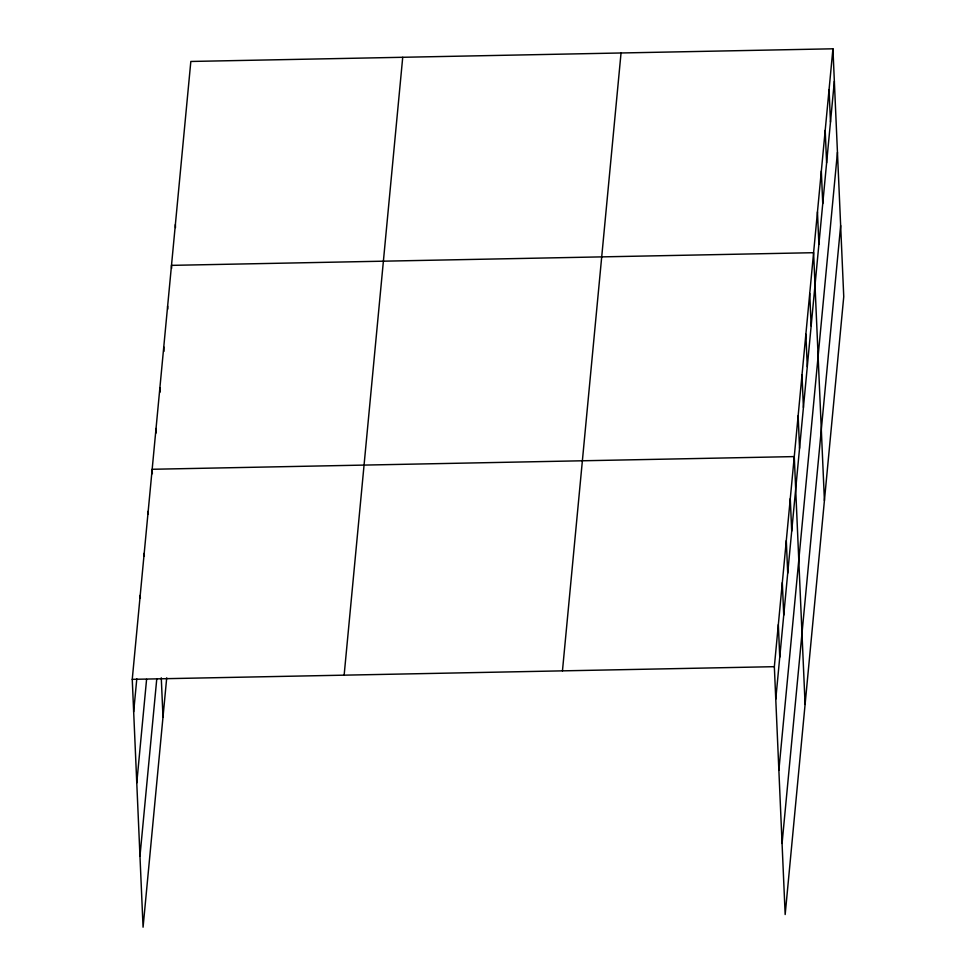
<?xml version="1.0" encoding="UTF-8"?>
<svg xmlns="http://www.w3.org/2000/svg" width="976" height="976" viewBox="0 0 976 976"><rect width="100%" height="100%" fill="white"/><g stroke="black" fill="none" stroke-linecap="round" stroke-linejoin="round"><path stroke-width="1.46" d="M166.713 677.856L143.069 927.2L132.248 679.345L190.832 61.464L832.931 48.8L843.752 296.655L785.168 914.536L774.346 666.681L832.931 48.8M133.663 711.833L136.799 678.82M136.774 782.898L146.583 679.357M139.971 856.123L156.758 679.064M344.138 675.172L402.722 57.291M562.457 670.854L621.041 52.985M775.774 699.158L834.346 81.276M778.872 770.235L837.445 152.354M782.069 843.459L840.653 225.578M132.248 679.345L774.346 666.681M829.063 89.585L830.478 122.061M825.196 130.357L826.611 162.846M821.328 171.142L822.744 203.618M817.461 211.914L818.888 244.403M824.415 500.554L813.594 252.699L171.495 265.362L171.63 268.327M809.726 293.483L811.154 325.96M805.871 334.256L807.286 366.744M802.004 375.04L803.419 407.517M798.136 415.825L799.551 448.301M805.09 704.452L794.269 456.597L152.171 469.273L152.354 473.702M790.279 498.614L791.707 531.103M786.302 540.631L787.717 573.119M782.313 582.648L783.74 615.124M778.336 624.664L779.751 657.141M175.363 224.59L175.497 227.542M167.628 306.147L167.762 309.099M163.761 346.931L163.956 351.36M159.893 387.704L160.088 392.132M156.038 428.488L156.221 432.917M161.272 677.808L162.992 717.116M148.181 511.29L148.315 514.242M144.204 553.294L144.326 556.247M140.215 595.311L140.349 598.264"/></g></svg>
